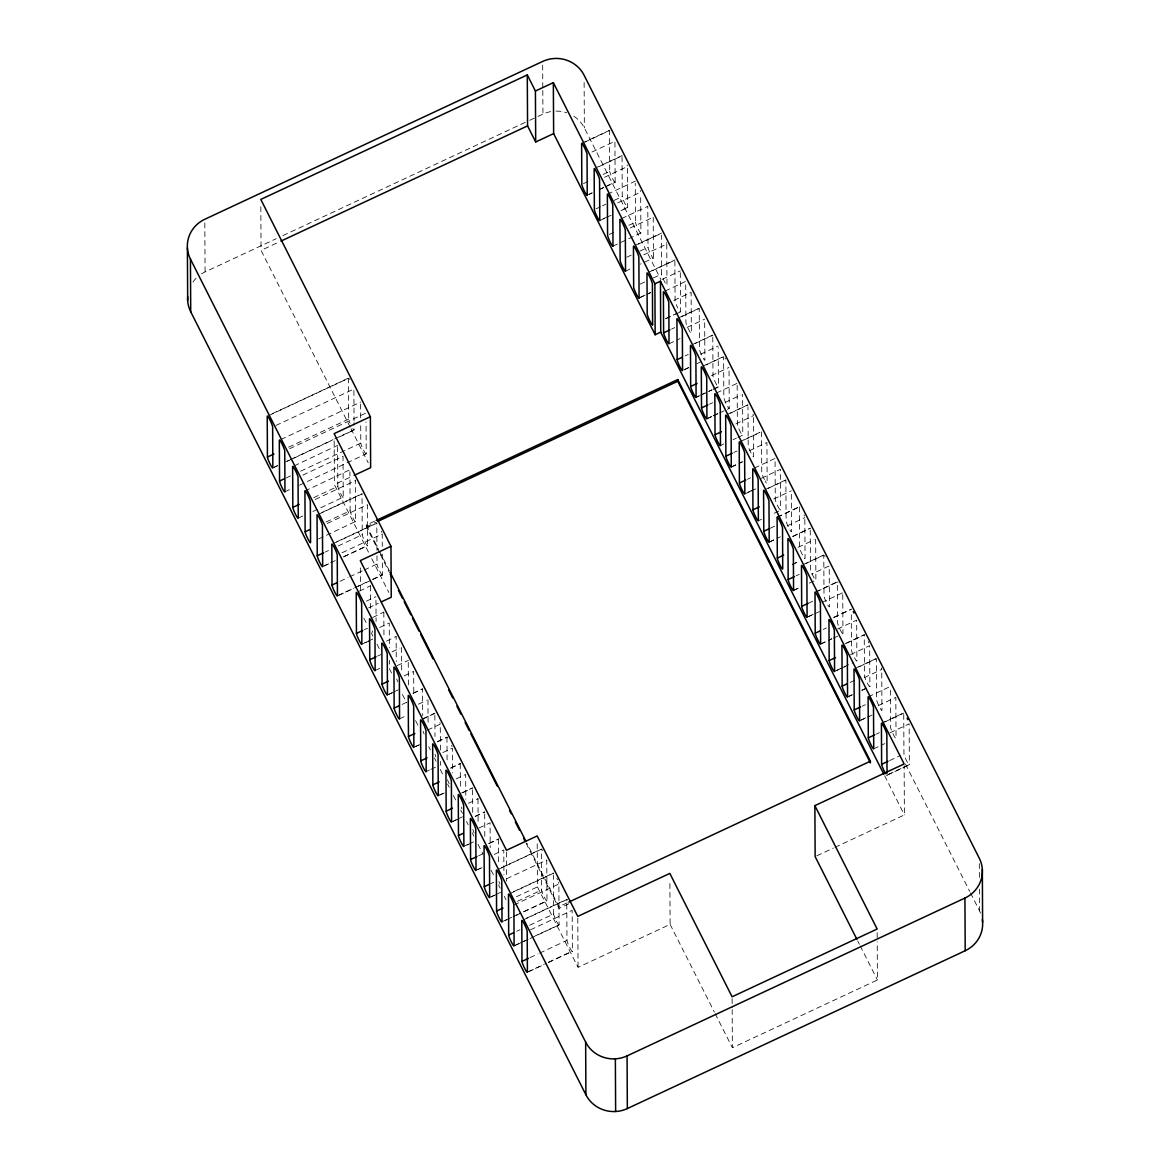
<?xml version="1.0" encoding="UTF-8"?>
<svg xmlns="http://www.w3.org/2000/svg" width="1170" height="1170" viewBox="0 0 1170 1170"><rect width="100%" height="100%" fill="white"/><g stroke="black" fill="none" stroke-linecap="round" stroke-linejoin="round"><path stroke-width="0.75" stroke-dasharray="5 3.75" d="M201.547 273.868A31.005 29.82 -0.3 0 1 205.072 271.937L276.295 238.665M282.921 235.579L528.021 121.066M529.688 120.291L536.313 117.205M537.966 116.43L542.938 114.104A31.005 29.82 -0.3 0 1 550.617 111.647M350.196 427.123L261.056 250.395L279.264 241.883M581.709 143.34L609.599 130.309M584.898 142.067L609.511 130.557A6.201 0.731 65 0 1 609.862 130.44M591.947 152.027L614.923 141.292L615.142 182.067L600.371 188.955M594.243 168.597L622.133 155.566M599.069 166.564L622.045 155.829L622.25 196.589A6.201 0.731 65 0 0 624.97 203.653A6.201 0.731 65 0 0 627.676 207.324L621.109 210.395M583.464 183.602L588.393 181.306M603.164 174.403L609.716 171.332L609.511 130.557M604.481 177.284L627.456 166.549M588.89 194.322L592.166 192.787M588.788 194.586L592.078 193.05M600.283 189.218L603.559 187.683M605.197 186.922L615.054 182.315M607.449 194.205L635.339 181.174M595.998 208.86L600.927 206.564M602.565 205.788L605.855 204.267M614.06 200.436L622.25 196.589M617.702 202.893L640.677 192.158M603.062 218.819L607.976 216.523M599.683 220.618L611.179 215.251M621.021 210.644L627.588 207.587M621.636 218.527L647.902 206.271A6.201 0.731 65 0 0 647.8 206.52L648.019 247.294A6.201 0.731 65 0 0 650.739 254.358A6.201 0.731 65 0 0 653.43 258.014L640.312 264.157M609.219 234.468L614.133 232.157M628.904 225.269L635.471 222.198L635.266 183.207M630.25 227.989L653.226 217.254A6.201 0.731 65 0 0 653.123 216.625M612.904 246.212L640.882 232.932L640.677 193.927M272.186 413.741L348.572 378.071M268.851 415.525L348.484 378.32L348.689 419.094A6.201 0.731 65 0 0 350.049 423.247M635.178 245.349L661.43 233.093M638.367 244.077L661.342 233.342M626.696 257.254L631.61 254.958M639.814 251.126L648.019 247.294M275.886 425.485L353.896 389.054L354.057 420.951M643.792 254.797L666.754 244.077A6.201 0.731 65 0 0 666.388 242.497M625.453 271.308L632.107 267.988M280.946 439.51L360.667 402.056M648.721 272.171L674.973 259.901M651.909 270.899L674.885 260.164L675.09 300.939A6.201 0.731 65 0 0 677.81 308.002M288.566 447.189L348.689 419.094M640.224 284.076L645.153 281.78M653.357 277.948L661.562 274.116L661.357 235.111M289.619 448.724L366.005 413.039M662.249 279.323L680.297 270.884M272.844 467.781L277.729 465.499M285.846 461.711L289.107 460.19M290.73 459.43L332.982 439.686M334.605 438.925L354.101 429.814L354.071 422.736M274.38 467.283L277.626 465.762M287.381 461.199L292.266 458.933M293.889 458.172L332.894 439.949M339.388 436.907L354.013 430.077M640.721 297.107L650.564 292.5M638.981 298.131L650.476 292.763M665.072 291.037L685.795 281.356A6.201 0.731 65 0 0 685.708 281.619L685.927 322.393A6.201 0.731 65 0 0 688.633 329.457A6.201 0.731 65 0 0 691.338 333.114L691.119 292.354L671.99 301.29M294.226 465.865L337.706 445.346M286.036 478.003L290.92 475.722M300.661 471.174L360.799 443.079L360.696 423.584M302.854 475.093L343.029 456.329L343.234 497.104L312.624 511.612M284.953 491.766L291.462 488.724M299.491 485.184L366.21 453.814L366.049 421.902M665.745 318.562L677.225 313.194M665.657 318.81L673.861 314.979M675.499 314.218L680.413 311.922M304.931 490.99L350.005 469.726M678.615 317.86L699.338 308.178M681.715 316.631L699.25 308.441L699.455 349.216A6.201 0.731 65 0 0 702.175 356.265A6.201 0.731 65 0 0 704.881 359.936L704.676 320.946M368.506 552.196L334.386 484.599L352.521 476.131M671.58 329.092L674.768 327.6M313.721 497.63L337.823 486.369L337.603 445.594A6.201 0.731 65 0 1 337.969 445.463M315.169 499.473L355.329 480.709A6.201 0.731 65 0 0 355.241 480.08M687.126 327.351L704.662 319.161M668.933 343.805L680.092 338.583M298.248 518.12L303.074 515.868M321.94 512.475L362.115 493.711M318.649 514.23L362.027 493.974L362.232 534.734A6.201 0.731 65 0 0 364.952 541.798A6.201 0.731 65 0 0 367.658 545.469L343.556 556.73M692.157 344.682L712.881 335M695.243 343.453L712.779 335.263M326.035 522.01L350.123 510.749L349.918 471.759M685.108 355.914L688.296 354.422M327.278 523.458L367.438 504.694L367.658 545.469M700.669 354.174L718.204 345.984M318.503 539.004L355.548 521.484L355.329 480.709M684.158 369.618L688.94 367.38M696.91 363.665L701.693 361.428M684.07 369.881L688.852 367.643M702.98 366.137L722.109 357.201M706.08 364.908L723.616 356.718L723.82 397.493A6.201 0.731 65 0 0 726.541 404.542A6.201 0.731 65 0 0 729.246 408.213L729.042 369.223M379.504 552.854L366.327 526.763L366.327 525.052L374.561 521.206M366.327 526.763L376.214 522.142M336.726 541.769L376.901 523.005M333.421 543.523L376.813 523.253L376.959 553.395M325.289 552.006L328.492 550.5M338.13 545.995L362.232 534.734M711.492 375.628L729.027 367.438M342.049 552.752L382.224 533.988L382.283 546.39M322.671 566.485L329.092 563.472M330.7 562.726L335.512 560.474M324.178 565.987L332.221 562.229M343.468 556.978L367.555 545.717M696.091 397.186L699.28 395.694M700.874 394.948L712.033 389.742M713.627 388.996L718.409 386.758L718.204 347.753M696.004 397.434L699.192 395.957M700.786 395.211L711.945 389.99M713.539 389.244L718.322 387.021M716.523 392.959L737.246 383.277M709.488 404.191L712.676 402.699M340.06 581.285L348.104 577.541M349.713 576.781L362.554 570.784M364.162 570.039L377.018 564.028L376.974 555.165M725.034 402.451L740.976 395.007M706.929 418.641L711.711 416.403M713.305 415.657L718.087 413.419M706.841 418.889L711.623 416.666M713.217 415.92L718 413.683M719.594 412.937L729.159 408.476M337.443 595.764L353.515 588.261M355.124 587.515L366.371 582.265M372.791 579.252L382.429 574.762L382.327 553.483M338.964 595.281L356.645 587.018M358.239 586.272L371.095 580.261M372.703 579.516L382.341 575.011M727.345 414.414L748.069 404.732M730.446 413.185L747.981 404.995M359.409 591.157L370.627 585.702M735.857 423.906L753.392 415.716M366.415 601.146L375.95 596.685M368.638 607.815L378.32 603.281M720.369 445.711L723.645 443.971M733.122 439.759L736.398 438.019M737.904 437.522L742.774 435.035L742.57 394.261M739.294 441.982L760.017 432.3M743.988 440.008L759.93 432.564M372.703 617.497L383.921 612.042M733.853 452.468L737.041 450.976M364.396 629.694L367.57 628.217M749.4 450.728L766.935 442.538L767.14 483.312A6.201 0.731 65 0 1 765.151 480.972M379.709 627.486L389.244 623.025L389.376 647.844M731.294 466.918L742.453 461.697M731.206 467.166L742.365 461.96M361.866 644.143L366.634 641.906M368.214 641.175L372.981 638.937M364.952 642.915L369.72 640.677M754.431 468.058L775.14 458.377A6.201 0.731 65 0 0 775.052 458.625L775.271 499.4A6.201 0.731 65 0 0 777.977 506.464A6.201 0.731 65 0 0 780.682 510.135L771.03 514.859M386.597 641.145L396.235 636.422A6.201 0.731 65 0 0 396.147 636.685L396.264 661.503M747.381 479.291L750.57 477.799M377.691 656.048L380.864 654.556M761.348 478.296L780.463 469.36L780.682 510.135M392.023 651.865L399.964 648.151M748.025 492.248L752.807 490.011M744.734 493.989L749.517 491.751M751.111 491.02L755.893 488.782M375.16 670.483L379.928 668.26M765.253 489.513L785.977 479.832M768.354 488.285L785.889 480.095L786.094 520.855A6.201 0.731 65 0 0 788.814 527.919A6.201 0.731 65 0 0 791.505 531.59L791.315 492.585M397.215 665.613L408.33 660.421M773.765 499.005L791.3 490.815M404.133 675.851L413.668 671.404L413.785 694.439M758.277 520.811L761.465 519.319M387.46 694.863L392.228 692.64M393.822 691.894L398.59 689.671M388.966 694.38L395.328 691.411M777.202 517.082L797.911 507.4M777.099 517.33L797.823 507.648M413.112 693.21L422.648 688.75M413.01 693.459L422.546 689.013L422.692 715.601M770.153 528.299L774.935 526.076M402.1 704.413L406.867 702.19M787.308 525.827L804.828 517.637M418.436 704.194L426.377 700.479M769.202 542.017L780.361 536.796M769.114 542.266L775.476 539.282M399.57 718.848L405.931 715.879M792.807 536.299L810.342 528.109M792.719 536.562L810.254 528.372M423.818 718.336L434.947 713.13M422.136 719.331L434.86 713.393M798.13 547.282L814.071 539.838M427.562 730.065L440.271 724.113L440.417 750.701M792.295 564.364L798.671 561.381M792.207 564.627L798.583 561.644M803.161 564.613L823.87 554.931M806.262 563.37L823.782 555.18L824.002 595.954A6.201 0.731 65 0 0 826.722 603.018A6.201 0.731 65 0 0 829.413 606.689L829.208 565.914L811.673 574.104M413.873 747.191L418.641 744.968M415.379 746.709L421.726 743.74M437.522 741.575L447.057 737.115M437.434 741.838L446.969 737.378A6.201 0.731 65 0 1 447.744 737.743M796.112 575.83L799.3 574.353M442.845 752.559L452.38 748.113L452.512 772.917M793.567 590.28L799.944 587.311M793.479 590.543L799.856 587.559M809.406 583.099L815.782 580.115M426.187 771.571L429.361 770.079M430.955 769.348L435.723 767.11M815.095 592.166L837.413 581.753M816.601 591.684L837.325 582.002L837.544 622.776A6.201 0.731 65 0 0 839.212 627.661A6.201 0.731 65 0 0 842.166 633.131M450.816 767.915L460.351 763.469M450.728 768.178L460.263 763.717A6.201 0.731 65 0 1 460.614 763.601M808.06 603.398L812.843 601.161M822.013 602.418L842.736 592.737M456.139 778.913L465.675 774.452L465.806 799.271M808.689 616.356L813.472 614.133M807.007 617.365L813.384 614.382M814.978 613.636L819.76 611.413M438.282 795.556L444.644 792.587M439.788 795.073L444.556 792.851M833.815 617.307L851.351 609.102M833.727 617.555L851.263 609.365M461.536 793.041L472.651 787.849M463.028 792.558L472.563 788.097M823.197 629.475L826.386 627.983M837.544 629.036L856.674 620.1L856.893 660.86A6.201 0.731 65 0 1 854.188 657.204A6.201 0.731 65 0 1 851.482 650.14L851.292 614.689M468.439 803.293L477.989 798.832A6.201 0.731 65 0 0 477.886 798.203M820.638 643.924L831.797 638.718M820.55 644.187L831.709 638.966M833.303 638.22L838.086 635.997M451.591 821.91L456.358 819.673M457.938 818.942L462.706 816.704M453.082 821.413L459.444 818.444M475.225 816.294L484.76 811.834M475.137 816.543L484.672 812.097M845.208 643.632L864.337 634.696A6.201 0.731 65 0 0 864.25 634.944L864.455 675.719A6.201 0.731 65 0 0 867.175 682.783A6.201 0.731 65 0 0 869.88 686.454L861.91 690.168M846.714 643.149L864.25 634.944M478.969 828.009L490.084 822.817L490.215 847.636M850.531 654.615L869.661 645.679L869.88 686.454M836.17 670.542L842.546 667.558M844.14 666.827L853.705 662.352M834.488 671.551L839.27 669.313M840.864 668.567L845.647 666.33M463.89 846.29L473.426 841.83M466.976 845.062L473.338 842.093M855.694 668.158L876.418 658.476M858.795 666.915L876.33 658.725L876.535 699.499A6.201 0.731 65 0 0 879.255 706.563A6.201 0.731 65 0 0 881.946 710.234L881.741 669.459A6.201 0.731 65 0 0 881.376 667.894M488.928 843.424L498.464 838.963M488.826 843.672L498.361 839.226A6.201 0.731 65 0 1 498.727 839.095M478.53 855.826L483.298 853.603M850.122 682.417L856.498 679.448M864.206 677.649L881.741 669.459M494.252 854.407L503.787 849.946L503.919 874.765M476 870.275L482.362 867.306M477.492 869.793L482.259 867.555M849.157 696.135L852.345 694.644M847.475 697.13L852.257 694.892M861.822 690.432L869.793 686.702M501.286 867.774L541.447 849.01M497.981 869.529L541.359 849.274L541.564 890.034A6.201 0.731 65 0 0 544.284 897.097A6.201 0.731 65 0 0 546.99 900.768L519.67 913.521M868.184 696.823L888.907 687.156M862.188 706.197L865.376 704.72M490.639 883.701L493.813 882.224M506.61 878.758L546.77 859.994L546.99 900.768M878.29 705.583L895.825 697.393L896.044 738.153A6.201 0.731 65 0 1 893.339 734.497A6.201 0.731 65 0 1 890.619 727.433L890.414 686.658M861.237 719.916L869.193 716.186M859.54 720.91L865.917 717.927M867.511 717.181L872.293 714.958M489.689 897.405L494.457 895.182M496.051 894.436L500.818 892.213M491.195 896.922L497.542 893.953M513.381 891.759L553.556 872.995M510.076 893.529L553.468 873.259M881.507 723.279L903.825 712.852A6.201 0.731 65 0 0 903.737 713.115L903.942 753.875A6.201 0.731 65 0 0 906.662 760.939A6.201 0.731 65 0 0 909.353 764.61L888.644 774.291M884.608 722.051L903.737 713.115M516.453 896.717L537.439 886.904L537.205 843.219M517.476 901.295L541.564 890.034M876.271 734.131L879.46 732.639M513.893 904.995L558.88 883.979L559.084 924.753L534.997 936.015M890.019 732.771L909.148 723.835L909.353 764.61M502.003 921.784L511.641 917.28M513.25 916.534L518.061 914.282M505.118 920.541L514.756 916.037M516.365 915.291L546.887 901.032M873.639 748.844L884.798 743.623M526.69 918.114L566.85 899.35M523.385 919.869L566.763 899.598L566.967 940.373A6.201 0.731 65 0 0 569.688 947.437A6.201 0.731 65 0 0 572.393 951.108L545.074 963.861M567.187 902.845L558.938 906.692L526.836 843.087M568.839 903.766L558.953 908.388L526.017 843.146M516.731 931.291L519.933 929.784M529.571 925.28L553.673 914.033L553.468 875.028M889.595 760.588L900.754 755.367M530.405 929.843L572.174 910.333L572.393 951.108M514.098 945.769L518.924 943.517M520.533 942.771L525.345 940.519M515.619 945.272L522.054 942.274M523.648 941.528L528.474 939.276M530.083 938.515L558.997 925.017M886.948 775.286L909.265 764.858M530.025 957.63L538.054 953.886M539.663 953.126L566.967 940.373M527.407 972.124L543.465 964.606M528.913 971.626L546.595 963.363M548.203 962.618L572.305 951.356M537.439 886.904L578.053 967.371L670.103 924.373L669.884 882.502M816.792 855.84L833.318 848.118M834.97 847.343L904.395 814.92L904.132 765.765M715.162 1013.644L732.361 1047.735L877.412 979.977L877.207 941.762M573.856 116.225A31.005 29.82 -0.3 0 1 584.356 127.896L660.933 279.601M905.463 764.069L969.681 891.306M970.5 892.929L979.553 910.874A31.005 29.82 -0.3 0 1 981.089 914.487M884.637 775.769L904.395 814.92M857.742 941.016L859.38 944.263M860.199 945.886L877.412 979.977M670.103 924.373L714.343 1012.021M351.015 428.747L368.199 462.793M366.327 525.052L378.671 549.52M379.49 551.158L389.376 570.726M380.323 554.478L389.376 572.422M371.753 558.631L388.806 592.415M363.841 618.096L367.131 624.604M371.241 632.736L372.879 635.983M376.989 644.129L380.265 650.637M389.303 668.538L391.774 673.423M402.451 694.57L406.56 702.702M415.584 720.603L418.056 725.488M428.732 746.65L430.37 749.897M434.479 758.043L436.117 761.29M440.227 769.421L443.518 775.929M447.627 784.075L449.265 787.322M453.375 795.468L456.651 801.976M460.761 810.108L462.413 813.369M466.508 821.501L468.161 824.762M472.256 832.894L473.909 836.14M478.018 844.287L482.947 854.042M491.151 870.319L494.442 876.827M498.552 884.959L500.19 888.22M504.299 896.352L505.937 899.613M979.305 863.665L979.392 878.187M979.436 889.083L979.553 910.874M877.164 932.665L877.193 939.934M842.751 594.506L842.956 633.496A6.201 0.731 65 0 1 842.59 633.628M815.665 539.092L815.885 579.867A6.201 0.731 65 0 1 813.179 576.196A6.201 0.731 65 0 1 810.459 569.132L810.254 530.142M804.843 519.407L805.048 558.412A6.201 0.731 65 0 1 802.357 554.741A6.201 0.731 65 0 1 799.636 547.677L799.417 506.902M761.524 431.818L761.729 472.578A6.201 0.731 65 0 0 764.449 479.641M753.407 417.5L753.612 456.49A6.201 0.731 65 0 1 750.906 452.819A6.201 0.731 65 0 1 748.2 445.755L747.996 406.765M737.159 385.31L737.363 424.3A6.201 0.731 65 0 0 740.083 431.364A6.201 0.731 65 0 0 742.774 435.035M732.113 998.595L732.157 1007.692M732.171 1009.52L732.361 1047.735M712.793 337.033L712.998 376.023A6.201 0.731 65 0 0 715.718 383.087A6.201 0.731 65 0 0 718.409 386.758M680.311 272.668L680.516 311.659A6.201 0.731 65 0 1 678.512 309.333M666.754 244.077L666.973 284.836A6.201 0.731 65 0 1 664.267 281.18A6.201 0.731 65 0 1 661.562 274.116M653.226 217.254L653.43 258.014M627.471 168.334L627.676 207.324M584.122 82.5L584.356 127.896M577.79 918.216L578.053 967.371M542.675 65.081L542.792 88.686M542.807 90.499L542.938 114.104M506.508 852.096L506.654 881.215M498.361 839.226L498.493 862.261M484.687 813.867L484.804 836.901M477.989 798.832L478.106 821.881M472.578 789.882L472.709 814.7M460.263 763.717L460.395 788.536M446.969 737.378L447.101 762.196M440.461 761.348L440.49 764.887A6.201 0.731 65 0 1 440.125 765.019M434.86 715.162L434.977 736.442M427.971 699.733L428.103 724.552M408.257 662.439L408.388 687.258M401.559 647.405L401.69 672.223M389.449 660.26L389.464 663.799A6.201 0.731 65 0 1 389.098 663.931M383.833 612.305L383.95 635.354M375.965 600.225L376.082 621.504M370.539 585.951L370.656 609M360.594 404.089L360.682 421.814M360.331 567.903L360.448 591.552M334.152 440.914L334.386 484.599M260.837 206.71L261.056 250.395M204.823 222.914L205.072 271.937M192.948 282.043A31.005 29.82 -0.3 0 1 197.32 277.1M640.882 232.932A6.201 0.731 65 0 1 638.191 229.261A6.201 0.731 65 0 1 635.471 222.198M640.297 190.593A6.201 0.731 65 0 1 640.575 191.529M627.091 164.985A6.201 0.731 65 0 1 627.369 165.935M615.142 182.067A6.201 0.731 65 0 1 612.436 178.396A6.201 0.731 65 0 1 609.716 171.332M542.149 849.639A6.201 0.731 65 0 1 542.704 850.488M559.084 924.753A6.201 0.731 65 0 1 556.394 921.082A6.201 0.731 65 0 1 553.673 914.033M556.861 878.363A6.201 0.731 65 0 1 557.52 879.825M558.514 882.414A6.201 0.731 65 0 1 558.777 883.365M567.114 899.467A6.201 0.731 65 0 1 567.552 899.979M499.941 884.14A6.201 0.731 65 0 1 498.947 881.566M474.142 833.025A6.201 0.731 65 0 1 472.87 829.501M461.843 808.645A6.201 0.731 65 0 1 461.272 807.271M451.576 745.334A6.201 0.731 65 0 1 452.015 746.533M449.192 783.768A6.201 0.731 65 0 1 447.54 779.717M435.869 756.931A6.201 0.731 65 0 1 435.065 754.167M439.905 722.548A6.201 0.731 65 0 1 440.183 723.499M424.125 733.941A6.201 0.731 65 0 1 423.13 731.352M397.712 681.613A6.201 0.731 65 0 1 396.718 679.024M372.762 632.341A6.201 0.731 65 0 1 372.118 630.879M382.429 574.762A6.201 0.731 65 0 1 379.738 571.092A6.201 0.731 65 0 1 377.018 564.028M381.42 531.209A6.201 0.731 65 0 1 381.859 532.423M355.548 521.484A6.201 0.731 65 0 1 352.843 517.813A6.201 0.731 65 0 1 350.123 510.749M343.234 497.104A6.201 0.731 65 0 1 340.543 493.433A6.201 0.731 65 0 1 337.823 486.369M366.21 453.814A6.201 0.731 65 0 1 363.519 450.143A6.201 0.731 65 0 1 360.799 443.079M887.05 775.037A6.201 0.731 65 0 1 886.684 775.169M354.101 429.814A6.201 0.731 65 0 1 352.755 428.615M349.26 378.685A6.201 0.731 65 0 1 349.83 379.533M555.984 111.106A31.005 29.82 -0.3 0 1 566.616 112.744M724.961 357.932A6.201 0.731 65 0 1 725.605 359.044M753.027 414.151A6.201 0.731 65 0 1 753.304 415.101M804.039 514.859A6.201 0.731 65 0 1 804.463 516.072M837.676 581.87A6.201 0.731 65 0 1 838.115 582.382M824.572 555.56A6.201 0.731 65 0 1 825.128 556.394M868.301 641.526A6.201 0.731 65 0 1 868.857 642.9"/><path stroke-width="1.5" d="M535.421 91.026L553.351 82.646L553.629 133.599L535.684 141.98L535.421 91.026L527.29 74.924L260.793 199.427L370.378 416.695L370.641 467.664L354.159 475.356M280.932 241.108L527.568 125.892L527.29 74.924M267.433 457.046L267.213 416.286A6.201 0.731 65 0 1 269.919 419.942A6.201 0.731 65 0 1 272.639 427.006L272.844 467.781A6.201 0.731 65 0 1 270.153 464.11A6.201 0.731 65 0 1 267.433 457.046L273.941 454.018M370.378 416.695L334.123 433.646L390.97 546.288L391.248 597.241L381.552 601.775M660.465 281.195L660.728 332.148L655.156 334.752L654.878 283.798L660.465 281.195L904.132 763.952L814.876 805.647L815.139 856.615L856.923 939.393M279.542 481.046L279.323 440.271A6.201 0.731 65 0 1 282.029 443.927A6.201 0.731 65 0 1 284.749 450.991L284.953 491.766A6.201 0.731 65 0 1 282.262 488.095A6.201 0.731 65 0 1 279.542 481.046L284.412 478.764M663.609 332.821L663.39 292.047A6.201 0.731 65 0 1 666.096 295.703A6.201 0.731 65 0 1 668.816 302.767L669.021 343.541A6.201 0.731 65 0 1 666.33 339.87A6.201 0.731 65 0 1 663.609 332.821L669.986 329.838M292.836 507.385L292.632 466.611A6.201 0.731 65 0 1 295.323 470.281A6.201 0.731 65 0 1 298.043 477.345L298.248 518.12A6.201 0.731 65 0 1 295.557 514.449A6.201 0.731 65 0 1 292.836 507.385L299.271 504.387M305.136 531.765L304.931 490.99A6.201 0.731 65 0 1 307.622 494.661A6.201 0.731 65 0 1 310.342 501.725L310.562 542.5A6.201 0.731 65 0 1 307.856 538.829A6.201 0.731 65 0 1 305.136 531.765L309.962 529.513M677.137 359.629L676.933 318.869A6.201 0.731 65 0 1 679.624 322.525A6.201 0.731 65 0 1 682.344 329.589L682.563 370.363A6.201 0.731 65 0 1 679.858 366.693A6.201 0.731 65 0 1 677.137 359.629L681.92 357.406M376.214 520.445L677.766 379.563L870.392 761.202L870.392 762.898L677.781 381.259L677.766 379.563M377.866 521.367L677.781 381.259M317.245 555.75L317.041 514.976A6.201 0.731 65 0 1 319.732 518.646A6.201 0.731 65 0 1 322.452 525.71L322.671 566.485A6.201 0.731 65 0 1 319.966 562.814A6.201 0.731 65 0 1 317.245 555.75L323.68 552.752M690.68 386.451L690.461 345.691A6.201 0.731 65 0 1 693.166 349.347A6.201 0.731 65 0 1 695.887 356.411L696.091 397.186A6.201 0.731 65 0 1 693.4 393.515A6.201 0.731 65 0 1 690.68 386.451L697.057 383.482M390.97 546.288L360.287 560.62L506.493 850.268L537.176 835.936L577.79 916.403L669.825 873.405L732.098 996.781L877.149 929.024L814.876 805.647M701.517 407.906L701.298 367.146A6.201 0.731 65 0 1 704.004 370.802A6.201 0.731 65 0 1 706.709 377.866L706.929 418.641A6.201 0.731 65 0 1 704.223 414.97A6.201 0.731 65 0 1 701.517 407.906L707.894 404.937M332.031 585.044L331.827 544.269A6.201 0.731 65 0 1 334.518 547.94A6.201 0.731 65 0 1 337.238 555.004L337.443 595.764A6.201 0.731 65 0 1 334.752 592.108A6.201 0.731 65 0 1 332.031 585.044L336.858 582.792M715.045 434.728L714.841 393.954A6.201 0.731 65 0 1 717.532 397.624A6.201 0.731 65 0 1 720.252 404.688L720.471 445.463A6.201 0.731 65 0 1 717.766 441.792A6.201 0.731 65 0 1 715.045 434.728L721.422 431.745M725.883 456.183L725.663 415.423A6.201 0.731 65 0 1 728.369 419.079A6.201 0.731 65 0 1 731.074 426.143L731.294 466.918A6.201 0.731 65 0 1 728.603 463.247A6.201 0.731 65 0 1 725.883 456.183L732.259 453.214M356.44 633.409L356.236 592.634A6.201 0.731 65 0 1 358.927 596.305A6.201 0.731 65 0 1 361.647 603.369L361.866 644.143A6.201 0.731 65 0 1 359.161 640.473A6.201 0.731 65 0 1 356.44 633.409L362.802 630.44M739.411 483.005L739.206 442.231A6.201 0.731 65 0 1 741.897 445.902A6.201 0.731 65 0 1 744.617 452.966L744.837 493.74A6.201 0.731 65 0 1 742.131 490.069A6.201 0.731 65 0 1 739.411 483.005L745.787 480.022M369.749 659.763L369.53 618.988A6.201 0.731 65 0 1 372.236 622.645A6.201 0.731 65 0 1 374.941 629.709L375.16 670.483A6.201 0.731 65 0 1 372.455 666.812A6.201 0.731 65 0 1 369.749 659.763L376.096 656.779M752.953 509.827L752.734 469.053A6.201 0.731 65 0 1 755.44 472.724A6.201 0.731 65 0 1 758.16 479.788L758.365 520.548A6.201 0.731 65 0 1 755.674 516.891A6.201 0.731 65 0 1 752.953 509.827L759.33 506.844M382.049 684.143L381.829 643.368A6.201 0.731 65 0 1 384.535 647.025A6.201 0.731 65 0 1 387.255 654.088L387.46 694.863A6.201 0.731 65 0 1 384.769 691.192A6.201 0.731 65 0 1 382.049 684.143L388.411 681.159M763.776 531.282L763.571 490.508A6.201 0.731 65 0 1 766.262 494.179A6.201 0.731 65 0 1 768.982 501.243L769.202 542.017A6.201 0.731 65 0 1 766.496 538.346A6.201 0.731 65 0 1 763.776 531.282L768.558 529.045M394.158 708.128L393.939 667.353A6.201 0.731 65 0 1 396.645 671.024A6.201 0.731 65 0 1 399.365 678.088L399.57 718.848A6.201 0.731 65 0 1 396.879 715.192A6.201 0.731 65 0 1 394.158 708.128L398.926 705.89M777.319 558.105L777.099 517.33A6.201 0.731 65 0 1 779.805 521.001A6.201 0.731 65 0 1 782.525 528.065L782.73 568.825A6.201 0.731 65 0 1 780.039 565.168A6.201 0.731 65 0 1 777.319 558.105L783.695 555.121M408.462 736.457L408.242 695.697A6.201 0.731 65 0 1 410.948 699.353A6.201 0.731 65 0 1 413.668 706.417L413.873 747.191A6.201 0.731 65 0 1 411.182 743.52A6.201 0.731 65 0 1 408.462 736.457L414.823 733.488M788.156 579.559L787.936 538.785A6.201 0.731 65 0 1 790.627 542.456A6.201 0.731 65 0 1 793.348 549.52L793.567 590.28A6.201 0.731 65 0 1 790.861 586.623A6.201 0.731 65 0 1 788.156 579.559L794.518 576.576M420.761 760.836L420.556 720.077A6.201 0.731 65 0 1 423.247 723.733A6.201 0.731 65 0 1 425.968 730.797L426.187 771.571A6.201 0.731 65 0 1 423.481 767.9A6.201 0.731 65 0 1 420.761 760.836L427.123 757.868M801.684 606.382L801.479 565.607A6.201 0.731 65 0 1 804.17 569.278A6.201 0.731 65 0 1 806.89 576.342L807.095 617.102A6.201 0.731 65 0 1 804.404 613.446A6.201 0.731 65 0 1 801.684 606.382L808.06 603.398M432.871 784.836L432.666 744.061A6.201 0.731 65 0 1 435.357 747.732A6.201 0.731 65 0 1 438.077 754.782L438.282 795.556A6.201 0.731 65 0 1 435.591 791.9A6.201 0.731 65 0 1 432.871 784.836L439.233 781.867M815.227 633.204L815.007 592.429A6.201 0.731 65 0 1 817.713 596.1A6.201 0.731 65 0 1 820.419 603.164L820.638 643.924A6.201 0.731 65 0 1 817.947 640.268A6.201 0.731 65 0 1 815.227 633.204L820.009 630.966M446.165 811.176L445.96 770.401A6.201 0.731 65 0 1 448.651 774.072A6.201 0.731 65 0 1 451.371 781.136L451.591 821.91A6.201 0.731 65 0 1 448.885 818.24A6.201 0.731 65 0 1 446.165 811.176L452.527 808.207M829.164 660.567L828.945 619.793A6.201 0.731 65 0 1 831.651 623.449A6.201 0.731 65 0 1 834.356 630.513L834.576 671.287A6.201 0.731 65 0 1 831.87 667.617A6.201 0.731 65 0 1 829.164 660.567L835.541 657.584M458.479 835.556L458.26 794.781A6.201 0.731 65 0 1 460.965 798.452A6.201 0.731 65 0 1 463.671 805.516L463.89 846.29A6.201 0.731 65 0 1 461.199 842.619A6.201 0.731 65 0 1 458.479 835.556L463.247 833.332M470.589 859.54L470.369 818.766A6.201 0.731 65 0 1 473.075 822.437A6.201 0.731 65 0 1 475.78 829.501L476 870.275A6.201 0.731 65 0 1 473.294 866.604A6.201 0.731 65 0 1 470.589 859.54L476.936 856.572M842.151 686.146L841.932 645.372A6.201 0.731 65 0 1 844.638 649.043A6.201 0.731 65 0 1 847.343 656.107L847.563 696.867A6.201 0.731 65 0 1 844.857 693.21A6.201 0.731 65 0 1 842.151 686.146L846.934 683.909M854.217 709.927L854.012 669.152A6.201 0.731 65 0 1 856.703 672.823A6.201 0.731 65 0 1 859.423 679.887L859.643 720.647A6.201 0.731 65 0 1 856.937 716.991A6.201 0.731 65 0 1 854.217 709.927L860.594 706.943M484.278 886.67L484.058 845.91A6.201 0.731 65 0 1 486.764 849.566A6.201 0.731 65 0 1 489.484 856.63L489.689 897.405A6.201 0.731 65 0 1 486.998 893.734A6.201 0.731 65 0 1 484.278 886.67L489.045 884.447M496.577 911.05L496.372 870.29A6.201 0.731 65 0 1 499.063 873.946A6.201 0.731 65 0 1 501.784 881.01L502.003 921.784A6.201 0.731 65 0 1 499.297 918.114A6.201 0.731 65 0 1 496.577 911.05L503.012 908.052M868.316 737.86L868.096 697.086A6.201 0.731 65 0 1 870.787 700.757A6.201 0.731 65 0 1 873.507 707.821L873.727 748.581A6.201 0.731 65 0 1 871.021 744.924A6.201 0.731 65 0 1 868.316 737.86L874.677 734.877M568.825 902.07L870.392 761.202M508.687 935.049L508.482 894.275A6.201 0.731 65 0 1 511.173 897.931A6.201 0.731 65 0 1 513.893 904.995L514.098 945.769A6.201 0.731 65 0 1 511.407 942.099A6.201 0.731 65 0 1 508.687 935.049L513.513 932.797M885.705 773.823A6.201 0.731 65 0 1 881.624 764.303L888.001 761.319M521.981 961.389L521.776 920.615A6.201 0.731 65 0 1 524.467 924.285A6.201 0.731 65 0 1 527.187 931.349L527.407 972.124A6.201 0.731 65 0 1 524.701 968.453A6.201 0.731 65 0 1 521.981 961.389L528.416 958.391M190.447 259.126L585.644 1042.104A31.005 29.82 -0.3 0 0 627.061 1055.896L964.928 898.063A31.005 29.82 -0.3 0 0 979.275 858.21L584.093 75.231A31.005 29.82 -0.3 0 0 542.661 61.44L204.794 219.273A31.005 29.82 -0.3 0 0 190.447 259.126L190.725 311.79L585.907 1094.769A31.005 29.82 -0.3 0 0 627.339 1108.56L965.206 950.727A31.005 29.82 -0.3 0 0 982.332 919.547M553.351 82.646L654.878 283.798M660.728 332.148L883.818 774.145M553.629 133.599L655.156 334.752M527.568 125.892L535.684 141.98M390.195 572.349L526.017 841.449M390.195 574.06L391.848 577.322M398.429 590.367L402.553 598.514M404.191 601.775L410.787 614.82M412.425 618.082L419.006 631.142M420.659 634.403L433.002 658.856M448.651 689.847L452.761 698.007M456.885 706.153L460.995 714.314M465.104 722.46L469.228 730.621M470.866 733.882L497.221 786.064M509.564 810.532L511.202 813.793M515.327 821.954L519.436 830.1M523.56 838.261L525.198 841.522M982.332 869.471L982.61 922.135M964.928 898.063L965.206 950.727M887.035 773.253L886.831 734.263A6.201 0.731 65 0 0 884.11 727.199A6.201 0.731 65 0 0 881.419 723.528L881.624 764.303M627.061 1055.896L627.339 1108.56M615.361 1058.835L615.639 1111.5M585.644 1042.104L585.907 1094.769M187.39 247.864L187.668 300.529M190.725 311.79A31.005 29.82 -0.3 0 1 187.683 296.624M907.13 718.219A6.201 0.731 65 0 1 907.788 719.682M853.266 611.705A6.201 0.731 65 0 1 853.954 613.036M652.611 324.69L652.407 283.915A6.201 0.731 65 0 0 649.686 276.866A6.201 0.731 65 0 0 646.981 273.195L647.2 313.969A6.201 0.731 65 0 0 649.92 321.033A6.201 0.731 65 0 0 652.611 324.69M639.083 297.867L638.864 257.108A6.201 0.731 65 0 0 636.144 250.044A6.201 0.731 65 0 0 633.453 246.373L633.657 287.147A6.201 0.731 65 0 0 636.378 294.211A6.201 0.731 65 0 0 639.083 297.867M625.54 271.045L625.321 230.285A6.201 0.731 65 0 0 622.615 223.221A6.201 0.731 65 0 0 619.91 219.55L620.129 260.325A6.201 0.731 65 0 0 622.835 267.389A6.201 0.731 65 0 0 625.54 271.045M612.992 245.963L612.773 205.189A6.201 0.731 65 0 0 610.067 198.125A6.201 0.731 65 0 0 607.362 194.454L607.581 235.228A6.201 0.731 65 0 0 610.287 242.292A6.201 0.731 65 0 0 612.992 245.963M599.771 220.355L599.566 179.58A6.201 0.731 65 0 0 596.846 172.516A6.201 0.731 65 0 0 594.155 168.86L594.36 209.62A6.201 0.731 65 0 0 597.08 216.684A6.201 0.731 65 0 0 599.771 220.355M587.238 195.097L587.033 154.323A6.201 0.731 65 0 0 584.313 147.259A6.201 0.731 65 0 0 581.622 143.588L581.826 184.363A6.201 0.731 65 0 0 584.547 191.427A6.201 0.731 65 0 0 587.238 195.097"/></g></svg>
